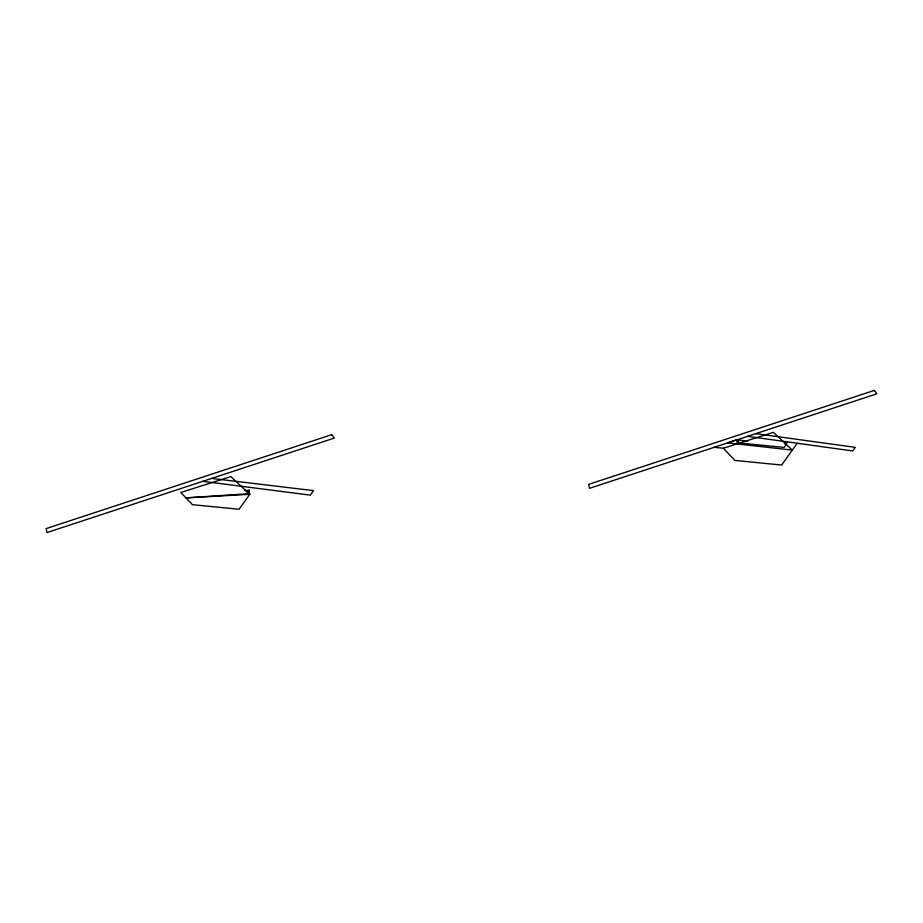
<?xml version="1.0" encoding="UTF-8"?>
<svg xmlns="http://www.w3.org/2000/svg" width="923" height="923" viewBox="0 0 923 923"><rect width="100%" height="100%" fill="white"/><g stroke="black" fill="none" stroke-linecap="round" stroke-linejoin="round"><path stroke-width="1.38" d="M246.706 493.759L249.187 490.275L244.918 490.54M797.241 443.248L781.619 465.042L734.927 460.427L723.286 448.232L714.148 447.332M784.504 443.755L787.423 441.875L784.25 447.436L739.669 443.04L736.612 439.81L727.624 442.902L792.234 450.078L773.37 432.345L723.286 448.232M747.745 441.067L736.612 439.81L737.142 443.836M211.598 478.426L313.485 490.621L310.359 495.143L202.783 481.321M755.775 433.637L855.309 447.355L852.667 450.955L747.572 436.337M249.187 490.275L249.048 493.69L185.95 497.901L249.718 494.313L249.187 490.275M249.718 494.313L239.103 509.277L192.411 504.662L180.781 492.478L230.854 476.58L249.718 494.313M331.726 434.675L46.15 528.602L47.004 532.559L334.334 438.056L331.726 434.675M874.243 390.441L588.666 484.367L589.52 488.325L876.85 393.821L874.243 390.441"/></g></svg>
